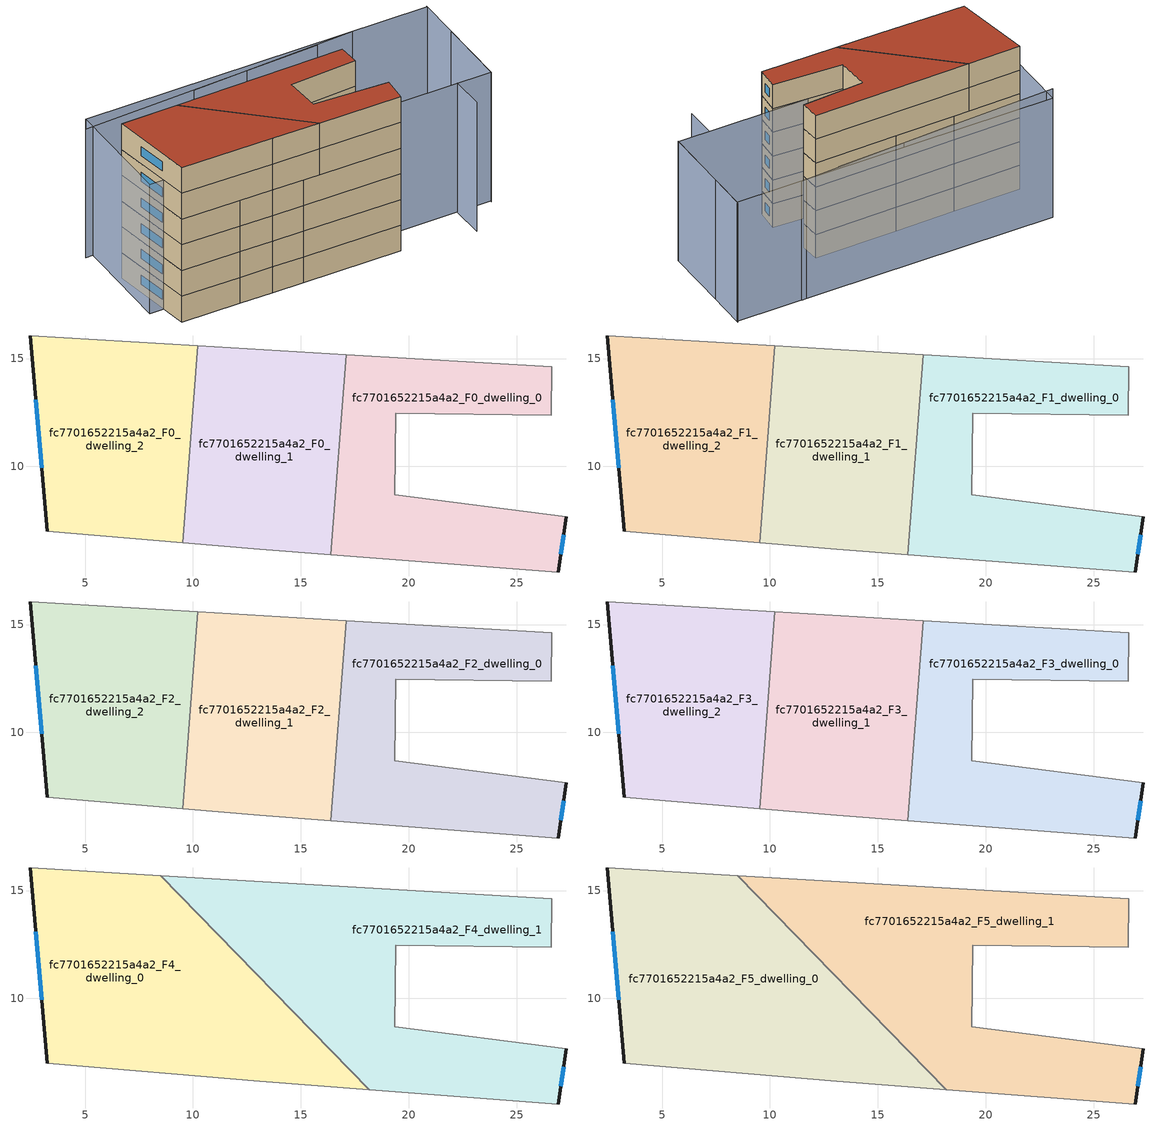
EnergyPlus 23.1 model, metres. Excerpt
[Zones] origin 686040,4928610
fc7701652215a4a2_F0_dwelling_0
 floor ground (EU_floor_Construction): 26.63,14.63 26.61,12.38 19.4,12.47 19.35,8.7 27.3,7.67 26.94,5.11 16.4,5.91 17.1,15.19 z0
 wall outside (EU_wall_Construction): 26.94,5.11 27.3,7.67 z0:3
 wall adiabatic (EU_wall_Construction): 27.3,7.67 19.35,8.7 19.4,12.47 26.61,12.38 26.63,14.63 17.1,15.19 / 16.4,5.91 26.94,5.11 z0:3
 wall to fc7701652215a4a2_F0_dwelling_1 (EU_wall_Construction): 17.1,15.19 16.4,5.91 z0:3
 window (EU_Window_Construction): 27.06,5.94 27.18,6.83 z0.98:2.02
fc7701652215a4a2_F0_dwelling_1
 floor ground (EU_floor_Construction): 17.1,15.19 16.4,5.91 13.09,6.17 9.52,6.46 10.21,15.59 z0
 wall adiabatic (EU_wall_Construction): 9.52,6.46 13.09,6.17 16.4,5.91 / 17.1,15.19 10.21,15.59 z0:3
 wall to fc7701652215a4a2_F0_dwelling_2 (EU_wall_Construction): 10.21,15.59 9.52,6.46 z0:3
fc7701652215a4a2_F0_dwelling_2
 floor ground (EU_floor_Construction): 10.21,15.59 9.52,6.46 3.24,6.99 2.46,16.05 z0
 wall outside (EU_wall_Construction): 2.46,16.05 3.24,6.99 z0:3
 wall adiabatic (EU_wall_Construction): 3.24,6.99 9.52,6.46 / 10.21,15.59 2.46,16.05 z0:3
 window (EU_Window_Construction): 2.71,13.1 2.99,9.93 z0.98:2.02
fc7701652215a4a2_F1_dwelling_0
 floor to fc7701652215a4a2_F0_dwelling_0 (EU_floor_Construction): 26.63,14.63 26.61,12.38 19.4,12.47 19.35,8.7 27.3,7.67 26.94,5.11 16.4,5.91 17.1,15.19 z3
 wall outside (EU_wall_Construction): 26.94,5.11 27.3,7.67 z3:6
 wall adiabatic (EU_wall_Construction): 27.3,7.67 19.35,8.7 19.4,12.47 26.61,12.38 26.63,14.63 17.1,15.19 / 16.4,5.91 26.94,5.11 z3:6
 wall to fc7701652215a4a2_F1_dwelling_1 (EU_wall_Construction): 17.1,15.19 16.4,5.91 z3:6
 window (EU_Window_Construction): 27.06,5.94 27.18,6.83 z3.98:5.02
fc7701652215a4a2_F1_dwelling_1
 floor to fc7701652215a4a2_F0_dwelling_1 (EU_floor_Construction): 17.1,15.19 16.4,5.91 13.09,6.17 9.52,6.46 10.21,15.59 z3
 wall adiabatic (EU_wall_Construction): 9.52,6.46 13.09,6.17 16.4,5.91 / 17.1,15.19 10.21,15.59 z3:6
 wall to fc7701652215a4a2_F1_dwelling_2 (EU_wall_Construction): 10.21,15.59 9.52,6.46 z3:6
fc7701652215a4a2_F1_dwelling_2
 floor to fc7701652215a4a2_F0_dwelling_2 (EU_floor_Construction): 10.21,15.59 9.52,6.46 3.24,6.99 2.46,16.05 z3
 wall outside (EU_wall_Construction): 2.46,16.05 3.24,6.99 z3:6
 wall adiabatic (EU_wall_Construction): 3.24,6.99 9.52,6.46 / 10.21,15.59 2.46,16.05 z3:6
 window (EU_Window_Construction): 2.71,13.1 2.99,9.93 z3.98:5.02
fc7701652215a4a2_F2_dwelling_0
 floor to fc7701652215a4a2_F1_dwelling_0 (EU_floor_Construction): 26.63,14.63 26.61,12.38 19.4,12.47 19.35,8.7 27.3,7.67 26.94,5.11 16.4,5.91 17.1,15.19 z6
 wall outside (EU_wall_Construction): 26.94,5.11 27.3,7.67 z6:9
 wall adiabatic (EU_wall_Construction): 27.3,7.67 19.35,8.7 19.4,12.47 26.61,12.38 26.63,14.63 17.1,15.19 / 16.4,5.91 26.94,5.11 z6:9
 wall to fc7701652215a4a2_F2_dwelling_1 (EU_wall_Construction): 17.1,15.19 16.4,5.91 z6:9
 window (EU_Window_Construction): 27.06,5.94 27.18,6.83 z6.98:8.02
fc7701652215a4a2_F2_dwelling_1
 floor to fc7701652215a4a2_F1_dwelling_1 (EU_floor_Construction): 17.1,15.19 16.4,5.91 13.09,6.17 9.52,6.46 10.21,15.59 z6
 wall adiabatic (EU_wall_Construction): 9.52,6.46 13.09,6.17 16.4,5.91 / 17.1,15.19 10.21,15.59 z6:9
 wall to fc7701652215a4a2_F2_dwelling_2 (EU_wall_Construction): 10.21,15.59 9.52,6.46 z6:9
fc7701652215a4a2_F2_dwelling_2
 floor to fc7701652215a4a2_F1_dwelling_2 (EU_floor_Construction): 10.21,15.59 9.52,6.46 3.24,6.99 2.46,16.05 z6
 wall outside (EU_wall_Construction): 2.46,16.05 3.24,6.99 z6:9
 wall adiabatic (EU_wall_Construction): 3.24,6.99 9.52,6.46 / 10.21,15.59 2.46,16.05 z6:9
 window (EU_Window_Construction): 2.71,13.1 2.99,9.93 z6.98:8.02
fc7701652215a4a2_F3_dwelling_0
 floor to fc7701652215a4a2_F2_dwelling_0 (EU_floor_Construction): 26.63,14.63 26.61,12.38 19.4,12.47 19.35,8.7 27.3,7.67 26.94,5.11 16.4,5.91 17.1,15.19 z9
 wall outside (EU_wall_Construction): 26.94,5.11 27.3,7.67 z9:12
 wall adiabatic (EU_wall_Construction): 27.3,7.67 19.35,8.7 19.4,12.47 26.61,12.38 26.63,14.63 17.1,15.19 / 16.4,5.91 26.94,5.11 z9:12
 wall to fc7701652215a4a2_F3_dwelling_1 (EU_wall_Construction): 17.1,15.19 16.4,5.91 z9:12
 window (EU_Window_Construction): 27.06,5.94 27.18,6.83 z9.98:11.02
fc7701652215a4a2_F3_dwelling_1
 floor to fc7701652215a4a2_F2_dwelling_1 (EU_floor_Construction): 17.1,15.19 16.4,5.91 13.09,6.17 9.52,6.46 10.21,15.59 z9
 wall adiabatic (EU_wall_Construction): 9.52,6.46 13.09,6.17 16.4,5.91 / 17.1,15.19 10.21,15.59 z9:12
 wall to fc7701652215a4a2_F3_dwelling_2 (EU_wall_Construction): 10.21,15.59 9.52,6.46 z9:12
fc7701652215a4a2_F3_dwelling_2
 floor to fc7701652215a4a2_F2_dwelling_2 (EU_floor_Construction): 10.21,15.59 9.52,6.46 3.24,6.99 2.46,16.05 z9
 wall outside (EU_wall_Construction): 2.46,16.05 3.24,6.99 z9:12
 wall adiabatic (EU_wall_Construction): 3.24,6.99 9.52,6.46 / 10.21,15.59 2.46,16.05 z9:12
 window (EU_Window_Construction): 2.71,13.1 2.99,9.93 z9.98:11.02
fc7701652215a4a2_F4_dwelling_0
 floor to fc7701652215a4a2_F3_dwelling_2 (EU_floor_Construction): 8.52,15.69 10.09,14.07 9.52,6.46 3.24,6.99 2.46,16.05 z12
 floor to fc7701652215a4a2_F3_dwelling_0 (EU_floor_Construction): 16.52,7.47 18.17,5.78 16.4,5.91 z12
 floor to fc7701652215a4a2_F3_dwelling_1 (EU_floor_Construction): 10.09,14.07 16.52,7.47 16.4,5.91 13.09,6.17 9.52,6.46 z12
 wall outside (EU_wall_Construction): 2.46,16.05 3.24,6.99 z12:15
 wall to fc7701652215a4a2_F4_dwelling_1 (EU_wall_Construction): 18.17,5.78 8.52,15.69 z12:15
 wall adiabatic (EU_wall_Construction): 3.24,6.99 13.09,6.17 18.17,5.78 / 8.52,15.69 2.46,16.05 z12:15
 window (EU_Window_Construction): 2.71,13.1 2.99,9.93 z12.98:14.02
fc7701652215a4a2_F4_dwelling_1
 floor to fc7701652215a4a2_F3_dwelling_0 (EU_floor_Construction): 26.63,14.63 26.61,12.38 19.4,12.47 19.35,8.7 27.3,7.67 26.94,5.11 18.17,5.78 16.52,7.47 17.1,15.19 z12
 floor to fc7701652215a4a2_F3_dwelling_1 (EU_floor_Construction): 17.1,15.19 16.52,7.47 10.09,14.07 10.21,15.59 z12
 floor to fc7701652215a4a2_F3_dwelling_2 (EU_floor_Construction): 10.21,15.59 10.09,14.07 8.52,15.69 z12
 wall outside (EU_wall_Construction): 26.94,5.11 27.3,7.67 z12:15
 wall adiabatic (EU_wall_Construction): 27.3,7.67 19.35,8.7 19.4,12.47 26.61,12.38 26.63,14.63 8.52,15.69 / 18.17,5.78 26.94,5.11 z12:15
 window (EU_Window_Construction): 27.06,5.94 27.18,6.83 z12.98:14.02
fc7701652215a4a2_F5_dwelling_0
 floor to fc7701652215a4a2_F4_dwelling_0 (EU_floor_Construction): 8.52,15.69 18.17,5.78 13.09,6.17 3.24,6.99 2.46,16.05 z15
 wall outside (EU_wall_Construction): 2.46,16.05 3.24,6.99 z15:18
 wall to fc7701652215a4a2_F5_dwelling_1 (EU_wall_Construction): 18.17,5.78 8.52,15.69 z15:18
 wall adiabatic (EU_wall_Construction): 3.24,6.99 13.09,6.17 18.17,5.78 / 8.52,15.69 2.46,16.05 z15:18
 window (EU_Window_Construction): 2.71,13.1 2.99,9.93 z15.98:17.02
 roof outside (EU_roof_Construction): 18.17,5.78 8.52,15.69 2.46,16.05 3.24,6.99 13.09,6.17 z18
fc7701652215a4a2_F5_dwelling_1
 floor to fc7701652215a4a2_F4_dwelling_1 (EU_floor_Construction): 26.63,14.63 26.61,12.38 19.4,12.47 19.35,8.7 27.3,7.67 26.94,5.11 18.17,5.78 8.52,15.69 z15
 wall outside (EU_wall_Construction): 26.94,5.11 27.3,7.67 z15:18
 wall adiabatic (EU_wall_Construction): 27.3,7.67 19.35,8.7 19.4,12.47 26.61,12.38 26.63,14.63 8.52,15.69 / 18.17,5.78 26.94,5.11 z15:18
 window (EU_Window_Construction): 27.06,5.94 27.18,6.83 z15.98:17.02
 roof outside (EU_roof_Construction): 26.94,5.11 27.3,7.67 19.35,8.7 19.4,12.47 26.61,12.38 26.63,14.63 8.52,15.69 18.17,5.78 z18
shading: 34.74,3.82 34.92,7.4 / 38.56,7.05 39.51,19.51 / 27.35,19.95 1.47,20.69 / 31.9,19.97 13.53,20.27 / 2.36,22.05 39.48,19.39 / 39.48,19.39 38.6,7.14 / 38.6,7.14 1.48,9.8 / 1.48,9.8 2.36,22.05 z0:15
[Building]
EU S2 Campaign: North Axis=0; Terrain=City; Solar Distribution=FullExterior
[Site:Location]
Bologna: Latitude=44.5; Longitude=11.25; Time Zone=1; Elevation=37
[SizingPeriod:WeatherFileDays]
AnnualSizingPeriod: Begin Month=1; Begin Day of Month=1; End Month=12; End Day of Month=31; Day of Week for Start Day=Monday; Use Weather File Daylight Saving Period=No; Use Weather File Rain and Snow Indicators=No
[MATERIAL]
EU_InternalMass_Material: Roughness=MediumRough; Thickness=0.1; Conductivity=1; Density=1800; Specific Heat=900; Thermal Absorptance=0.9; Solar Absorptance=0.7; Visible Absorptance=0.7
[MATERIAL:NOMASS] Roughness=MediumRough; Thermal Absorptance=0.9; Solar Absorptance=0.7; Visible Absorptance=0.7
Name | Thermal Resistance
EU_wall_NoMass | 0.905828
EU_roof_NoMass | 0.37593
EU_floor_NoMass | 0.67114
[WINDOWMATERIAL:SIMPLEGLAZINGSYSTEM]
EU_Window_SimpleGlazing: UFactor=4.52486; Solar Heat Gain Coefficient=0.85; Visible Transmittance=0.85
[CONSTRUCTION]
EU_wall_Construction: EU_wall_NoMass
EU_roof_Construction: EU_roof_NoMass
EU_floor_Construction: EU_floor_NoMass
EU_InternalMass_Construction: EU_InternalMass_Material
EU_Window_Construction: EU_Window_SimpleGlazing
[ZONE] Type=1; Multiplier=1; Ceiling Height=autocalculate; Floor Area=autocalculate; Part of Total Floor Area=Yes
Name | Volume
fc7701652215a4a2_F0_dwelling_0; fc7701652215a4a2_F1_dwelling_0; fc7701652215a4a2_F2_dwelling_0; fc7701652215a4a2_F3_dwelling_0 | 191.233
fc7701652215a4a2_F4_dwelling_0; fc7701652215a4a2_F5_dwelling_0 | 286.851
fc7701652215a4a2_F0_dwelling_1; fc7701652215a4a2_F1_dwelling_1; fc7701652215a4a2_F2_dwelling_1; fc7701652215a4a2_F3_dwelling_1 | 191.25
fc7701652215a4a2_F4_dwelling_1; fc7701652215a4a2_F5_dwelling_1 | 286.852
fc7701652215a4a2_F0_dwelling_2; fc7701652215a4a2_F1_dwelling_2; fc7701652215a4a2_F2_dwelling_2; fc7701652215a4a2_F3_dwelling_2 | 191.228
[INTERNALMASS] Construction=EU_InternalMass_Construction
Name | Zone or ZoneList | Surface Area
fc7701652215a4a2_F0_dwelling_0_EU_InternalMass | fc7701652215a4a2_F0_dwelling_0 | 63.7443
fc7701652215a4a2_F0_dwelling_1_EU_InternalMass | fc7701652215a4a2_F0_dwelling_1 | 63.7499
fc7701652215a4a2_F0_dwelling_2_EU_InternalMass | fc7701652215a4a2_F0_dwelling_2 | 63.7431
fc7701652215a4a2_F1_dwelling_0_EU_InternalMass | fc7701652215a4a2_F1_dwelling_0 | 63.7443
fc7701652215a4a2_F1_dwelling_1_EU_InternalMass | fc7701652215a4a2_F1_dwelling_1 | 63.7499
fc7701652215a4a2_F1_dwelling_2_EU_InternalMass | fc7701652215a4a2_F1_dwelling_2 | 63.7431
fc7701652215a4a2_F2_dwelling_0_EU_InternalMass | fc7701652215a4a2_F2_dwelling_0 | 63.7443
fc7701652215a4a2_F2_dwelling_1_EU_InternalMass | fc7701652215a4a2_F2_dwelling_1 | 63.7499
fc7701652215a4a2_F2_dwelling_2_EU_InternalMass | fc7701652215a4a2_F2_dwelling_2 | 63.7431
fc7701652215a4a2_F3_dwelling_0_EU_InternalMass | fc7701652215a4a2_F3_dwelling_0 | 63.7443
fc7701652215a4a2_F3_dwelling_1_EU_InternalMass | fc7701652215a4a2_F3_dwelling_1 | 63.7499
fc7701652215a4a2_F3_dwelling_2_EU_InternalMass | fc7701652215a4a2_F3_dwelling_2 | 63.7431
fc7701652215a4a2_F4_dwelling_0_EU_InternalMass | fc7701652215a4a2_F4_dwelling_0 | 95.617
fc7701652215a4a2_F4_dwelling_1_EU_InternalMass | fc7701652215a4a2_F4_dwelling_1 | 95.6171
fc7701652215a4a2_F5_dwelling_0_EU_InternalMass | fc7701652215a4a2_F5_dwelling_0 | 95.617
fc7701652215a4a2_F5_dwelling_1_EU_InternalMass | fc7701652215a4a2_F5_dwelling_1 | 95.6171
[OTHEREQUIPMENT] Fuel Type=Electricity; Design Level Calculation Method=Watts/Area; Power per Zone Floor Area=1; Fraction Latent=0; Fraction Radiant=0; Fraction Lost=0; Carbon Dioxide Generation Rate=0; EndUse Subcategory=EU_Step8_InternalGains
Name | Zone or ZoneList or Space or SpaceList | Schedule
EU_Step8_InternalGain_fc7701652215a4a2_F0_dwelling_0_f000 | fc7701652215a4a2_F0_dwelling_0 | EU_Step8_GainSchedule_fc7701652215a4a2_F0_dwelling_0_f000
EU_Step8_InternalGain_fc7701652215a4a2_F0_dwelling_1_f000 | fc7701652215a4a2_F0_dwelling_1 | EU_Step8_GainSchedule_fc7701652215a4a2_F0_dwelling_1_f000
EU_Step8_InternalGain_fc7701652215a4a2_F0_dwelling_2_f000 | fc7701652215a4a2_F0_dwelling_2 | EU_Step8_GainSchedule_fc7701652215a4a2_F0_dwelling_2_f000
EU_Step8_InternalGain_fc7701652215a4a2_F1_dwelling_0_f000 | fc7701652215a4a2_F1_dwelling_0 | EU_Step8_GainSchedule_fc7701652215a4a2_F1_dwelling_0_f000
EU_Step8_InternalGain_fc7701652215a4a2_F1_dwelling_1_f000 | fc7701652215a4a2_F1_dwelling_1 | EU_Step8_GainSchedule_fc7701652215a4a2_F1_dwelling_1_f000
EU_Step8_InternalGain_fc7701652215a4a2_F1_dwelling_2_f000 | fc7701652215a4a2_F1_dwelling_2 | EU_Step8_GainSchedule_fc7701652215a4a2_F1_dwelling_2_f000
EU_Step8_InternalGain_fc7701652215a4a2_F2_dwelling_0_f000 | fc7701652215a4a2_F2_dwelling_0 | EU_Step8_GainSchedule_fc7701652215a4a2_F2_dwelling_0_f000
EU_Step8_InternalGain_fc7701652215a4a2_F2_dwelling_1_f000 | fc7701652215a4a2_F2_dwelling_1 | EU_Step8_GainSchedule_fc7701652215a4a2_F2_dwelling_1_f000
EU_Step8_InternalGain_fc7701652215a4a2_F2_dwelling_2_f000 | fc7701652215a4a2_F2_dwelling_2 | EU_Step8_GainSchedule_fc7701652215a4a2_F2_dwelling_2_f000
EU_Step8_InternalGain_fc7701652215a4a2_F3_dwelling_0_f000 | fc7701652215a4a2_F3_dwelling_0 | EU_Step8_GainSchedule_fc7701652215a4a2_F3_dwelling_0_f000
EU_Step8_InternalGain_fc7701652215a4a2_F3_dwelling_1_f000 | fc7701652215a4a2_F3_dwelling_1 | EU_Step8_GainSchedule_fc7701652215a4a2_F3_dwelling_1_f000
EU_Step8_InternalGain_fc7701652215a4a2_F3_dwelling_2_f000 | fc7701652215a4a2_F3_dwelling_2 | EU_Step8_GainSchedule_fc7701652215a4a2_F3_dwelling_2_f000
EU_Step8_InternalGain_fc7701652215a4a2_F4_dwelling_0_f000 | fc7701652215a4a2_F4_dwelling_0 | EU_Step8_GainSchedule_fc7701652215a4a2_F4_dwelling_0_f000
EU_Step8_InternalGain_fc7701652215a4a2_F4_dwelling_1_f000 | fc7701652215a4a2_F4_dwelling_1 | EU_Step8_GainSchedule_fc7701652215a4a2_F4_dwelling_1_f000
EU_Step8_InternalGain_fc7701652215a4a2_F5_dwelling_0_f000 | fc7701652215a4a2_F5_dwelling_0 | EU_Step8_GainSchedule_fc7701652215a4a2_F5_dwelling_0_f000
EU_Step8_InternalGain_fc7701652215a4a2_F5_dwelling_1_f000 | fc7701652215a4a2_F5_dwelling_1 | EU_Step8_GainSchedule_fc7701652215a4a2_F5_dwelling_1_f000
[ZONEVENTILATION:DESIGNFLOWRATE] Schedule=EU_AlwaysOn; Design Flow Rate Calculation Method=AirChanges/Hour; Air Changes per Hour=0.73129; Ventilation Type=Natural; Fan Pressure Rise=0; Fan Total Efficiency=1; Constant Term Coefficient=1; Temperature Term Coefficient=0; Velocity Term Coefficient=0; Velocity Squared Term Coefficient=0; Minimum Indoor Temperature=-100; Maximum Indoor Temperature=100; Delta Temperature=-100; Minimum Outdoor Temperature=-100; Maximum Outdoor Temperature=100; Maximum Wind Speed=40
Name | Zone or ZoneList or Space or SpaceList
EU_ConstantAir_fc7701652215a4a2_F0_dwelling_0 | fc7701652215a4a2_F0_dwelling_0
EU_ConstantAir_fc7701652215a4a2_F0_dwelling_1 | fc7701652215a4a2_F0_dwelling_1
EU_ConstantAir_fc7701652215a4a2_F0_dwelling_2 | fc7701652215a4a2_F0_dwelling_2
EU_ConstantAir_fc7701652215a4a2_F1_dwelling_0 | fc7701652215a4a2_F1_dwelling_0
EU_ConstantAir_fc7701652215a4a2_F1_dwelling_1 | fc7701652215a4a2_F1_dwelling_1
EU_ConstantAir_fc7701652215a4a2_F1_dwelling_2 | fc7701652215a4a2_F1_dwelling_2
EU_ConstantAir_fc7701652215a4a2_F2_dwelling_0 | fc7701652215a4a2_F2_dwelling_0
EU_ConstantAir_fc7701652215a4a2_F2_dwelling_1 | fc7701652215a4a2_F2_dwelling_1
EU_ConstantAir_fc7701652215a4a2_F2_dwelling_2 | fc7701652215a4a2_F2_dwelling_2
EU_ConstantAir_fc7701652215a4a2_F3_dwelling_0 | fc7701652215a4a2_F3_dwelling_0
EU_ConstantAir_fc7701652215a4a2_F3_dwelling_1 | fc7701652215a4a2_F3_dwelling_1
EU_ConstantAir_fc7701652215a4a2_F3_dwelling_2 | fc7701652215a4a2_F3_dwelling_2
EU_ConstantAir_fc7701652215a4a2_F4_dwelling_0 | fc7701652215a4a2_F4_dwelling_0
EU_ConstantAir_fc7701652215a4a2_F4_dwelling_1 | fc7701652215a4a2_F4_dwelling_1
EU_ConstantAir_fc7701652215a4a2_F5_dwelling_0 | fc7701652215a4a2_F5_dwelling_0
EU_ConstantAir_fc7701652215a4a2_F5_dwelling_1 | fc7701652215a4a2_F5_dwelling_1
[HVACTEMPLATE:THERMOSTAT] Constant Heating Setpoint=20; Constant Cooling Setpoint=50
EU_HeatOnly_fc7701652215a4a2_F0_dwelling_0; EU_HeatOnly_fc7701652215a4a2_F0_dwelling_1; EU_HeatOnly_fc7701652215a4a2_F0_dwelling_2; EU_HeatOnly_fc7701652215a4a2_F1_dwelling_0; EU_HeatOnly_fc7701652215a4a2_F1_dwelling_1; EU_HeatOnly_fc7701652215a4a2_F1_dwelling_2; EU_HeatOnly_fc7701652215a4a2_F2_dwelling_0; EU_HeatOnly_fc7701652215a4a2_F2_dwelling_1; EU_HeatOnly_fc7701652215a4a2_F2_dwelling_2; EU_HeatOnly_fc7701652215a4a2_F3_dwelling_0; EU_HeatOnly_fc7701652215a4a2_F3_dwelling_1; EU_HeatOnly_fc7701652215a4a2_F3_dwelling_2; EU_HeatOnly_fc7701652215a4a2_F4_dwelling_0; EU_HeatOnly_fc7701652215a4a2_F4_dwelling_1; EU_HeatOnly_fc7701652215a4a2_F5_dwelling_0; EU_HeatOnly_fc7701652215a4a2_F5_dwelling_1
[HVACTEMPLATE:ZONE:IDEALLOADSAIRSYSTEM] System Availability Schedule=EU_AlwaysOn; Maximum Heating Supply Air Temperature=50; Minimum Cooling Supply Air Temperature=13; Maximum Heating Supply Air Humidity Ratio=0.0156; Minimum Cooling Supply Air Humidity Ratio=0.0077; Heating Limit=NoLimit; Cooling Limit=NoLimit; Heating Availability Schedule=EU_AlwaysOn; Cooling Availability Schedule=EU_CoolingOff; Dehumidification Control Type=ConstantSensibleHeatRatio; Cooling Sensible Heat Ratio=0.7; Dehumidification Setpoint=60; Humidification Control Type=None; Humidification Setpoint=30; Outdoor Air Method=None; Outdoor Air Flow Rate per Person=0.00944; Outdoor Air Flow Rate per Zone Floor Area=0; Outdoor Air Flow Rate per Zone=0; Demand Controlled Ventilation Type=None; Outdoor Air Economizer Type=NoEconomizer; Heat Recovery Type=None; Sensible Heat Recovery Effectiveness=0.7; Latent Heat Recovery Effectiveness=0.65
Name | Template Thermostat
fc7701652215a4a2_F0_dwelling_0 | EU_HeatOnly_fc7701652215a4a2_F0_dwelling_0
fc7701652215a4a2_F0_dwelling_1 | EU_HeatOnly_fc7701652215a4a2_F0_dwelling_1
fc7701652215a4a2_F0_dwelling_2 | EU_HeatOnly_fc7701652215a4a2_F0_dwelling_2
fc7701652215a4a2_F1_dwelling_0 | EU_HeatOnly_fc7701652215a4a2_F1_dwelling_0
fc7701652215a4a2_F1_dwelling_1 | EU_HeatOnly_fc7701652215a4a2_F1_dwelling_1
fc7701652215a4a2_F1_dwelling_2 | EU_HeatOnly_fc7701652215a4a2_F1_dwelling_2
fc7701652215a4a2_F2_dwelling_0 | EU_HeatOnly_fc7701652215a4a2_F2_dwelling_0
fc7701652215a4a2_F2_dwelling_1 | EU_HeatOnly_fc7701652215a4a2_F2_dwelling_1
fc7701652215a4a2_F2_dwelling_2 | EU_HeatOnly_fc7701652215a4a2_F2_dwelling_2
fc7701652215a4a2_F3_dwelling_0 | EU_HeatOnly_fc7701652215a4a2_F3_dwelling_0
fc7701652215a4a2_F3_dwelling_1 | EU_HeatOnly_fc7701652215a4a2_F3_dwelling_1
fc7701652215a4a2_F3_dwelling_2 | EU_HeatOnly_fc7701652215a4a2_F3_dwelling_2
fc7701652215a4a2_F4_dwelling_0 | EU_HeatOnly_fc7701652215a4a2_F4_dwelling_0
fc7701652215a4a2_F4_dwelling_1 | EU_HeatOnly_fc7701652215a4a2_F4_dwelling_1
fc7701652215a4a2_F5_dwelling_0 | EU_HeatOnly_fc7701652215a4a2_F5_dwelling_0
fc7701652215a4a2_F5_dwelling_1 | EU_HeatOnly_fc7701652215a4a2_F5_dwelling_1
[SIZING:ZONE] Zone Cooling Design Supply Air Temperature Input Method=SupplyAirTemperature; Zone Cooling Design Supply Air Temperature=13; Zone Heating Design Supply Air Temperature Input Method=SupplyAirTemperature; Zone Heating Design Supply Air Temperature=50; Zone Cooling Design Supply Air Humidity Ratio=0.008; Zone Heating Design Supply Air Humidity Ratio=0.008; Cooling Design Air Flow Method=DesignDay; Cooling Design Air Flow Rate=0; Cooling Minimum Air Flow per Zone Floor Area=0.000762; Cooling Minimum Air Flow=0; Cooling Minimum Air Flow Fraction=0.2; Heating Design Air Flow Method=DesignDay; Heating Design Air Flow Rate=0; Heating Maximum Air Flow per Zone Floor Area=0.002032; Heating Maximum Air Flow=0.141576; Heating Maximum Air Flow Fraction=0.3; Account for Dedicated Outdoor Air System=No; Dedicated Outdoor Air System Control Strategy=NeutralSupplyAir; Dedicated Outdoor Air Low Setpoint Temperature for Design=autosize; Dedicated Outdoor Air High Setpoint Temperature for Design=autosize; Zone Load Sizing Method=Sensible Load Only No Latent Load; Zone Latent Cooling Design Supply Air Humidity Ratio Input Method=HumidityRatioDifference; Zone Cooling Design Supply Air Humidity Ratio Difference=0.005; Zone Latent Heating Design Supply Air Humidity Ratio Input Method=HumidityRatioDifference; Zone Humidification Design Supply Air Humidity Ratio Difference=0.005
fc7701652215a4a2_F0_dwelling_0; fc7701652215a4a2_F0_dwelling_1; fc7701652215a4a2_F0_dwelling_2; fc7701652215a4a2_F1_dwelling_0; fc7701652215a4a2_F1_dwelling_1; fc7701652215a4a2_F1_dwelling_2; fc7701652215a4a2_F2_dwelling_0; fc7701652215a4a2_F2_dwelling_1; fc7701652215a4a2_F2_dwelling_2; fc7701652215a4a2_F3_dwelling_0; fc7701652215a4a2_F3_dwelling_1; fc7701652215a4a2_F3_dwelling_2; fc7701652215a4a2_F4_dwelling_0; fc7701652215a4a2_F4_dwelling_1; fc7701652215a4a2_F5_dwelling_0; fc7701652215a4a2_F5_dwelling_1
[SCHEDULE:CONSTANT]
Name | Hourly Value
EU_AlwaysOn | 1
EU_CoolingOff | 0
[SCHEDULE:FILE] Column Number=1; Rows to Skip at Top=0; Number of Hours of Data=8760; Column Separator=Comma; Interpolate to Timestep=No; Minutes per Item=60; Adjust Schedule for Daylight Savings=Yes
Name | File
EU_Step8_GainSchedule_fc7701652215a4a2_F0_dwelling_0_f000 | ../../schedules/fc7701652215a4a2/fc7701652215a4a2_F0_dwelling_0_f000_gain.csv
EU_Step8_GainSchedule_fc7701652215a4a2_F0_dwelling_1_f000 | ../../schedules/fc7701652215a4a2/fc7701652215a4a2_F0_dwelling_1_f000_gain.csv
EU_Step8_GainSchedule_fc7701652215a4a2_F0_dwelling_2_f000 | ../../schedules/fc7701652215a4a2/fc7701652215a4a2_F0_dwelling_2_f000_gain.csv
EU_Step8_GainSchedule_fc7701652215a4a2_F1_dwelling_0_f000 | ../../schedules/fc7701652215a4a2/fc7701652215a4a2_F1_dwelling_0_f000_gain.csv
EU_Step8_GainSchedule_fc7701652215a4a2_F1_dwelling_1_f000 | ../../schedules/fc7701652215a4a2/fc7701652215a4a2_F1_dwelling_1_f000_gain.csv
EU_Step8_GainSchedule_fc7701652215a4a2_F1_dwelling_2_f000 | ../../schedules/fc7701652215a4a2/fc7701652215a4a2_F1_dwelling_2_f000_gain.csv
EU_Step8_GainSchedule_fc7701652215a4a2_F2_dwelling_0_f000 | ../../schedules/fc7701652215a4a2/fc7701652215a4a2_F2_dwelling_0_f000_gain.csv
EU_Step8_GainSchedule_fc7701652215a4a2_F2_dwelling_1_f000 | ../../schedules/fc7701652215a4a2/fc7701652215a4a2_F2_dwelling_1_f000_gain.csv
EU_Step8_GainSchedule_fc7701652215a4a2_F2_dwelling_2_f000 | ../../schedules/fc7701652215a4a2/fc7701652215a4a2_F2_dwelling_2_f000_gain.csv
EU_Step8_GainSchedule_fc7701652215a4a2_F3_dwelling_0_f000 | ../../schedules/fc7701652215a4a2/fc7701652215a4a2_F3_dwelling_0_f000_gain.csv
EU_Step8_GainSchedule_fc7701652215a4a2_F3_dwelling_1_f000 | ../../schedules/fc7701652215a4a2/fc7701652215a4a2_F3_dwelling_1_f000_gain.csv
EU_Step8_GainSchedule_fc7701652215a4a2_F3_dwelling_2_f000 | ../../schedules/fc7701652215a4a2/fc7701652215a4a2_F3_dwelling_2_f000_gain.csv
EU_Step8_GainSchedule_fc7701652215a4a2_F4_dwelling_0_f000 | ../../schedules/fc7701652215a4a2/fc7701652215a4a2_F4_dwelling_0_f000_gain.csv
EU_Step8_GainSchedule_fc7701652215a4a2_F4_dwelling_1_f000 | ../../schedules/fc7701652215a4a2/fc7701652215a4a2_F4_dwelling_1_f000_gain.csv
EU_Step8_GainSchedule_fc7701652215a4a2_F5_dwelling_0_f000 | ../../schedules/fc7701652215a4a2/fc7701652215a4a2_F5_dwelling_0_f000_gain.csv
EU_Step8_GainSchedule_fc7701652215a4a2_F5_dwelling_1_f000 | ../../schedules/fc7701652215a4a2/fc7701652215a4a2_F5_dwelling_1_f000_gain.csv
